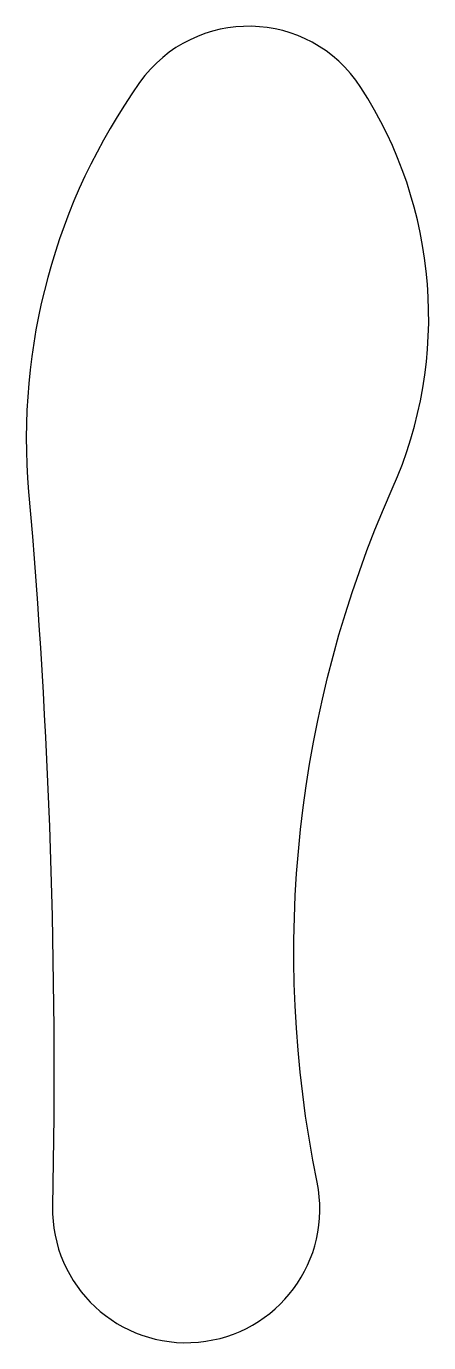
# Model space of a CAD drawing. Extents: x 1 to 85, y 1 to 276.
import ezdxf

# ---------------------------------------------------------------- set-up
doc = ezdxf.new("R2010")
doc.units = 0
doc.layers.get('0').update_dxf_attribs({"linetype": 'CONTINUOUS'})

msp = doc.modelspace()

# ---------------------------------------------------------------- linework, layer by layer
at = {"color": 7}
msp.add_lwpolyline([(77.449658, 179.634251), (78.545894, 182.20904), (79.556578, 184.806972), (80.481866, 187.426071), (81.321913, 190.064358), (82.076873, 192.719856), (82.746902, 195.390588), (83.332154, 198.074576), (83.832785, 200.769842), (84.248949, 203.474409), (84.580802, 206.186299), (84.828498, 208.903534), (84.992191, 211.624138), (85.072041, 214.346132), (85.068241, 217.067539), (84.980861, 219.786381), (84.810097, 222.500681), (84.556105, 225.208461), (84.21904, 227.907743), (83.799058, 230.596551), (83.296314, 233.272905), (82.710962, 235.93483), (82.043157, 238.580347), (81.293055, 241.207479), (80.460809, 243.814249), (79.546576, 246.398679), (78.55051, 248.958789), (77.472765, 251.492599), (76.313498, 253.998139), (75.072862, 256.473429), (73.751013, 258.916489), (72.348105, 261.325349), (70.864294, 263.698019), (69.817358, 265.208419), (68.696838, 266.624359), (67.507502, 267.945749), (66.254121, 269.172479), (64.941466, 270.304449), (63.574305, 271.341569), (62.157411, 272.283719), (60.695551, 273.130819), (59.193497, 273.882749), (57.656019, 274.539419), (56.087887, 275.100719), (54.49387, 275.566559), (52.878739, 275.936839), (51.247265, 276.211449), (49.604216, 276.390279), (47.954364, 276.473279), (46.302478, 276.460279), (44.653328, 276.351209), (43.011685, 276.145959), (41.382318, 275.844439), (39.769998, 275.446549), (38.179495, 274.952179), (36.615579, 274.361229), (35.083019, 273.673599), (33.586587, 272.889199), (32.131051, 272.007909), (30.721183, 271.029639), (29.361752, 269.954289), (28.057529, 268.781759), (26.813283, 267.511939), (25.633785, 266.144739), (24.523804, 264.680049), (22.895411, 262.329699), (21.322498, 259.948299), (19.805337, 257.536869), (18.344195, 255.096379), (16.939343, 252.627819), (15.591049, 250.132199), (14.299583, 247.610499), (13.065214, 245.063719), (11.888211, 242.492849), (10.768844, 239.898869), (9.707383, 237.282789), (8.704095, 234.645592), (7.759252, 231.988273), (6.873121, 229.311823), (6.045972, 226.617234), (5.278075, 223.9055), (4.569699, 221.177613), (3.921114, 218.434564), (3.332587, 215.677347), (2.80439, 212.906952), (2.33679, 210.124374), (1.930058, 207.330603), (1.584463, 204.526633), (1.300274, 201.713456), (1.07776, 198.892063), (0.917191, 196.063448), (0.818841, 193.228602), (0.782971, 190.388519), (0.809851, 187.544189), (0.899751, 184.696606), (1.052945, 181.846762), (1.269699, 178.995649), (1.668523, 174.331347), (2.051737, 169.665934), (2.41934, 164.999449), (2.771329, 160.33193), (3.107705, 155.663418), (3.428465, 150.99395), (3.733608, 146.323568), (4.023133, 141.652308), (4.297039, 136.980212), (4.555324, 132.307317), (4.797987, 127.633663), (5.025027, 122.95929), (5.236442, 118.284237), (5.432231, 113.608542), (5.612393, 108.932245), (5.776927, 104.255385), (5.92583, 99.578001), (6.059102, 94.900133), (6.176742, 90.22182), (6.278747, 85.5431), (6.365117, 80.864014), (6.435847, 76.184599), (6.490947, 71.504896), (6.530407, 66.824944), (6.554227, 62.144781), (6.562427, 57.464448), (6.554927, 52.783982), (6.531817, 48.103424), (6.493057, 43.422813), (6.438657, 38.742187), (6.368607, 34.061589), (6.282907, 29.381049), (6.293997, 27.826709), (6.388317, 26.294479), (6.563623, 24.786439), (6.817682, 23.304679), (7.148258, 21.851269), (7.553114, 20.428299), (8.030013, 19.037849), (8.576721, 17.682009), (9.190999, 16.362859), (9.870613, 15.082469), (10.613325, 13.842939), (11.4169, 12.646339), (12.2791, 11.494759), (13.19769, 10.390269), (14.170433, 9.334979), (15.195094, 8.330939), (16.269435, 7.380259), (17.39122, 6.484999), (18.558213, 5.647259), (19.768179, 4.869109), (21.018879, 4.152639), (22.308079, 3.499929), (23.633541, 2.913069), (24.99303, 2.394129), (26.384308, 1.945199), (27.805141, 1.568359), (29.253291, 1.265689), (30.726522, 1.039279), (32.222598, 0.891209), (33.739282, 0.823609), (35.274339, 0.838409), (36.825531, 0.937809), (38.369053, 1.121189), (39.881374, 1.384819), (41.360673, 1.726269), (42.805127, 2.143059), (44.212916, 2.632759), (45.582216, 3.192909), (46.911207, 3.821049), (48.198067, 4.514719), (49.440973, 5.271489), (50.638105, 6.088879), (51.78764, 6.964459), (52.887756, 7.895769), (53.936631, 8.880339), (54.932445, 9.915739), (55.873374, 10.999499), (56.757598, 12.129169), (57.583294, 13.302299), (58.348641, 14.516439), (59.051817, 15.769129), (59.690999, 17.057919), (60.264367, 18.380349), (60.770099, 19.733979), (61.206372, 21.116339), (61.571365, 22.524989), (61.863256, 23.957469), (62.080223, 25.411319), (62.220445, 26.884109), (62.282095, 28.373359), (62.263365, 29.876629), (62.162419, 31.391459), (61.977441, 32.915409), (61.706608, 34.446009), (61.706607, 34.446019), (61.706606, 34.446029), (61.706606, 34.446039), (61.706605, 34.446049), (61.706604, 34.446059), (61.706603, 34.446079), (61.706603, 34.446089), (61.706602, 34.446099), (61.706601, 34.446109), (61.7066, 34.446119), (61.7066, 34.446129), (61.706599, 34.446139), (61.706598, 34.446149), (61.706597, 34.446159), (61.706597, 34.446169), (61.706596, 34.446179), (61.706595, 34.446199), (61.706594, 34.446209), (61.706594, 34.446219), (61.706593, 34.446229), (61.706592, 34.446239), (61.706591, 34.446249), (61.706591, 34.446259), (61.70659, 34.446269), (61.706589, 34.446279), (61.706588, 34.446289), (61.706588, 34.446309), (61.706587, 34.446319), (61.706586, 34.446329), (61.706585, 34.446339), (61.706585, 34.446349), (61.706584, 34.446359), (60.812881, 39.031769), (60.009987, 43.627067), (59.29776, 48.230953), (58.67606, 52.842127), (58.144745, 57.459287), (57.703674, 62.081135), (57.352707, 66.706368), (57.091702, 71.333688), (56.920519, 75.961793), (56.839019, 80.589383), (56.847019, 85.215158), (56.944459, 89.837818), (57.131152, 94.456062), (57.40696, 99.06859), (57.771744, 103.674101), (58.225363, 108.271295), (58.767675, 112.858872), (59.398539, 117.435531), (60.117815, 121.999973), (60.925361, 126.550896), (61.821036, 131.087), (62.8047, 135.606986), (63.876212, 140.109551), (65.035429, 144.593397), (66.282212, 149.057223), (67.61642, 153.499728), (69.03791, 157.919612), (70.546544, 162.315576), (72.142178, 166.686317), (73.824673, 171.030537), (75.593887, 175.346934)], close=True, dxfattribs=at)

doc.saveas('drawing.dxf')
